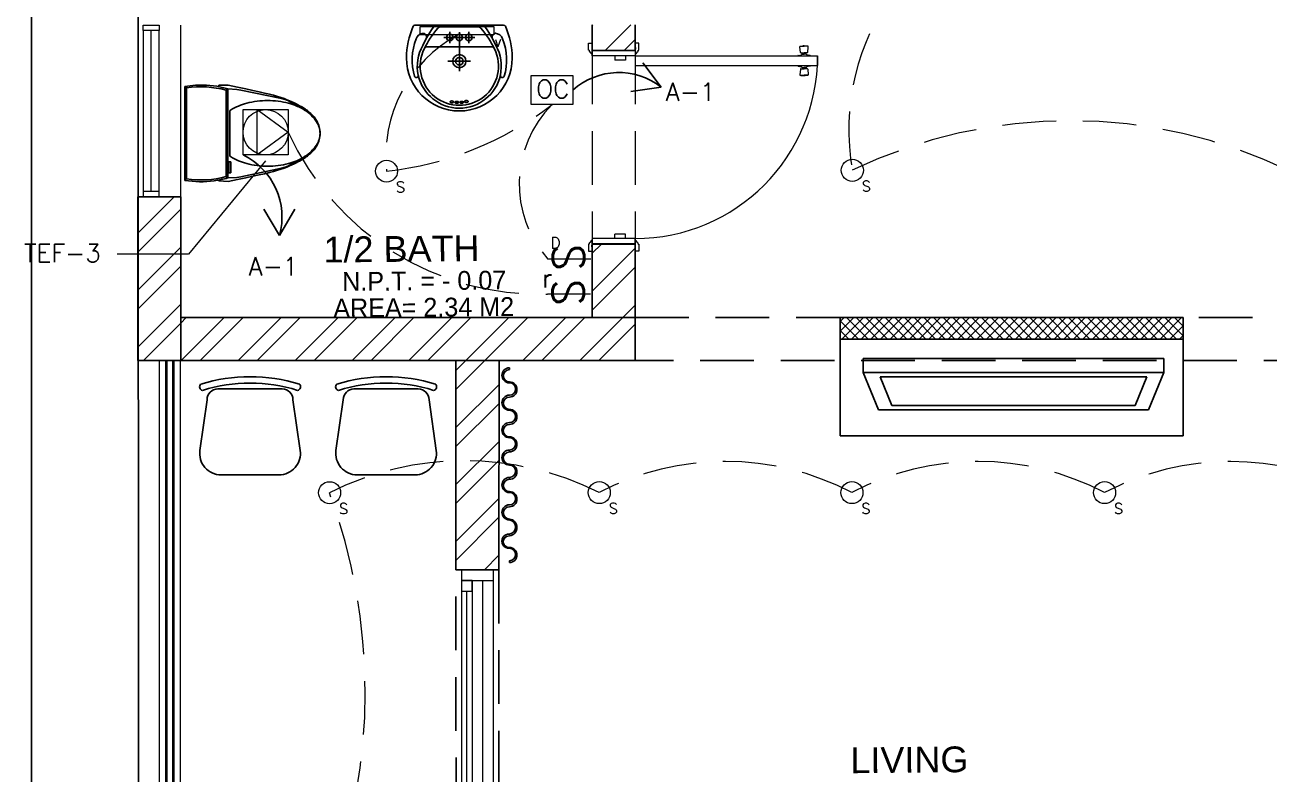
# Model space of a CAD drawing. Header units: millimetres. Extents: x 1605 to 1638, y 1273 to 1481.
# Drawn here: x 1605.42 to 1611.21, y 1466.82 to 1470.31 of the extents above; entities that cross this region are included whole.
import ezdxf

# ---------------------------------------------------------------- set-up
doc = ezdxf.new("R2010")
doc.units = ezdxf.units.MM
doc.linetypes.add('HIDDEN', pattern=[0.375, 0.25, -0.125])
doc.linetypes.add('PLANTAS$0$HIDDEN', pattern=[0.375, 0.25, -0.125])
for name, color, linetype, lineweight in [('BARANDA', 2, 'Continuous', 35), ('Electrico Salidas', 160, 'Continuous', 15), ('iluminacion', 1, 'Continuous', 15), ('JAMBA', 1, 'HIDDEN', 15), ('muro bajo', 123, 'Continuous', 9), ('PUERTAS', 3, 'Continuous', 20), ('Ventanas', 3, 'Continuous', 13)]:
    doc.layers.add(name, color=color, linetype=linetype, lineweight=lineweight)
for name, color, linetype in [('ELEVACION', 1, 'Continuous'), ('Li-Proyecciones', 40, 'HIDDEN'), ('Mu-0.10', 6, 'Continuous'), ('Mu-0.20', 5, 'Continuous'), ('Plump', 7, 'Continuous'), ('TEXTS', 1, 'Continuous'), ('Tx-Espacio', 7, 'Continuous')]:
    doc.layers.add(name, color=color, linetype=linetype)
doc.layers.add('Ha-Muros 0.20', color=7, linetype='Continuous', true_color=0x8c8c8c)
doc.styles.add('CHICO', font='stylu.ttf')
doc.styles.add('GORDITA', font='swissek.ttf')
doc.styles.add('TEXTM', font='romans9.shx')
doc.styles.add('TEXTS', font='romans9.shx')

# ---------------------------------------------------------------- blocks, each defined once
blk = doc.blocks.new('A$Cec5ab6e8')
at = {"color": 9, "true_color": 0xc7c8ca}
for p, q in [((18.7426, 15.5901), (18.3294, 15.5901)), ((18.6229, 15.5813), (18.4491, 15.5813)), ((18.4917, 15.5586), (18.4917, 15.5055)), ((18.6052, 15.59), (18.5173, 15.59)), ((18.5363, 15.5574), (18.5363, 15.3745)), ((18.5805, 15.5585), (18.5805, 15.5054)), ((18.7031, 15.5514), (18.7059, 15.5514)), ((18.6841, 15.489), (18.388, 15.489)), ((18.6077, 15.532), (18.4645, 15.532)), ((18.4925, 15.5321), (18.4909, 15.5321)), ((18.4917, 15.5313), (18.4917, 15.5329)), ((18.5371, 15.5321), (18.5355, 15.5321)), ((18.5363, 15.5313), (18.5363, 15.5329)), ((18.5812, 15.5321), (18.5797, 15.5321)), ((18.5804, 15.5313), (18.5804, 15.5329)), ((18.5878, 15.4216), (18.4829, 15.4216)), ((18.5371, 15.4216), (18.5355, 15.4216)), ((18.5363, 15.4208), (18.5363, 15.4224)), ((17.3067, 15.31), (17.2569, 15.3044)), ((17.2653, 15.2973), (17.2569, 15.3044)), ((17.2569, 15.3044), (17.2569, 14.8667)), ((17.3583, 15.31), (17.3067, 15.31)), ((17.4072, 15.3046), (17.3583, 15.31)), ((17.4577, 15.2933), (17.4072, 15.3046)), ((17.4147, 15.3032), (17.416, 15.3095)), ((17.416, 15.3095), (17.46, 15.3097)), ((17.46, 15.3097), (17.5031, 15.3007)), ((17.2653, 14.8738), (17.2653, 15.2973)), ((17.4577, 15.2933), (17.4493, 15.2869)), ((17.4493, 15.2869), (17.4493, 14.8842)), ((17.4577, 15.2933), (17.4996, 15.2906)), ((17.4577, 14.8778), (17.4577, 15.2933)), ((17.4996, 15.2906), (17.5179, 15.2874)), ((17.5031, 15.3007), (17.5411, 15.2927)), ((17.5179, 15.2874), (17.7084, 15.2475)), ((17.5411, 15.2927), (17.5744, 15.2856)), ((17.5744, 15.2856), (17.6035, 15.2792)), ((17.6035, 15.2792), (17.6289, 15.2734)), ((17.6289, 15.2734), (17.6513, 15.2679)), ((17.6513, 15.2679), (17.6711, 15.2628)), ((17.6711, 15.2628), (17.6889, 15.2577)), ((17.6889, 15.2577), (17.6889, 15.2577)), ((17.6889, 15.2577), (17.705, 15.2526)), ((17.705, 15.2526), (17.7198, 15.2475)), ((17.7198, 15.2475), (17.7332, 15.2424)), ((17.4669, 14.9797), (17.4669, 15.1914)), ((17.7332, 15.2424), (17.7454, 15.2373)), ((17.7454, 15.2373), (17.7565, 15.2324)), ((17.75, 15.2311), (17.7828, 15.2114)), ((17.7565, 15.2324), (17.7666, 15.2276)), ((17.7666, 15.2276), (17.7758, 15.223)), ((17.7758, 15.223), (17.7842, 15.2186)), ((17.7842, 15.2186), (17.7842, 15.2186)), ((17.7842, 15.2186), (17.7919, 15.2145)), ((17.7919, 15.2145), (17.7989, 15.2106)), ((17.7989, 15.2106), (17.8055, 15.2068)), ((17.8055, 15.2068), (17.8116, 15.2031)), ((17.8116, 15.2031), (17.8174, 15.1994)), ((17.8174, 15.1994), (17.8229, 15.1955)), ((17.8229, 15.1955), (17.8283, 15.1916)), ((17.8283, 15.1916), (17.8336, 15.1873)), ((17.8336, 15.1873), (17.8336, 15.1873)), ((17.8336, 15.1873), (17.8389, 15.1828)), ((17.8389, 15.1828), (17.8442, 15.178)), ((17.8442, 15.178), (17.8494, 15.1729)), ((17.8494, 15.1729), (17.8545, 15.1675)), ((17.8545, 15.1675), (17.8593, 15.1619)), ((17.8593, 15.1619), (17.864, 15.1559)), ((17.864, 15.1559), (17.8682, 15.1497)), ((17.8682, 15.1497), (17.8722, 15.1433)), ((17.8722, 15.1433), (17.8722, 15.1433)), ((17.8722, 15.1433), (17.8757, 15.1366)), ((17.8757, 15.1366), (17.8787, 15.1297)), ((17.8787, 15.1297), (17.8813, 15.1226)), ((17.8813, 15.1226), (17.8835, 15.1154)), ((17.8835, 15.1154), (17.8852, 15.108)), ((17.8852, 15.108), (17.8864, 15.1006)), ((17.8864, 15.0705), (17.8852, 15.063)), ((17.8864, 15.1006), (17.8871, 15.0931)), ((17.8871, 15.078), (17.8864, 15.0705)), ((17.8871, 15.0931), (17.8873, 15.0855)), ((17.8873, 15.0855), (17.8871, 15.078)), ((17.8873, 15.0855), (17.8873, 15.0855)), ((17.864, 15.0152), (17.8594, 15.0092)), ((17.8682, 15.0214), (17.864, 15.0152)), ((17.8722, 15.0278), (17.8682, 15.0214)), ((17.8757, 15.0345), (17.8722, 15.0278)), ((17.8722, 15.0278), (17.8722, 15.0278)), ((17.8787, 15.0414), (17.8757, 15.0345)), ((17.8813, 15.0485), (17.8787, 15.0414)), ((17.8835, 15.0557), (17.8813, 15.0485)), ((17.8852, 15.063), (17.8835, 15.0557)), ((17.75, 14.9399), (17.7828, 14.9597)), ((17.7919, 14.9566), (17.7842, 14.9525)), ((17.7989, 14.9605), (17.7919, 14.9566)), ((17.8055, 14.9643), (17.7989, 14.9605)), ((17.8116, 14.968), (17.8055, 14.9643)), ((17.8174, 14.9717), (17.8116, 14.968)), ((17.8229, 14.9755), (17.8174, 14.9717)), ((17.8283, 14.9795), (17.8229, 14.9755)), ((17.8336, 14.9837), (17.8283, 14.9795)), ((17.8389, 14.9883), (17.8336, 14.9837)), ((17.8336, 14.9837), (17.8336, 14.9837)), ((17.8442, 14.9931), (17.8389, 14.9883)), ((17.8494, 14.9982), (17.8442, 14.9931)), ((17.8545, 15.0036), (17.8494, 14.9982)), ((17.8594, 15.0092), (17.8545, 15.0036)), ((17.4717, 14.9526), (17.4623, 14.9526)), ((17.4623, 14.9526), (17.4623, 14.9024)), ((17.4623, 14.9024), (17.4717, 14.9024)), ((17.4717, 14.9024), (17.4717, 14.9526)), ((17.5179, 14.8837), (17.7084, 14.9236)), ((17.629, 14.8977), (17.6035, 14.8919)), ((17.6513, 14.9031), (17.629, 14.8977)), ((17.6711, 14.9083), (17.6513, 14.9031)), ((17.6889, 14.9134), (17.6711, 14.9083)), ((17.705, 14.9185), (17.6889, 14.9134)), ((17.6889, 14.9134), (17.6889, 14.9134)), ((17.7198, 14.9236), (17.705, 14.9185)), ((17.7332, 14.9287), (17.7198, 14.9236)), ((17.7454, 14.9338), (17.7332, 14.9287)), ((17.7565, 14.9387), (17.7454, 14.9338)), ((17.7666, 14.9435), (17.7565, 14.9387)), ((17.7758, 14.9481), (17.7666, 14.9435)), ((17.7842, 14.9525), (17.7758, 14.9481)), ((17.7842, 14.9525), (17.7842, 14.9525)), ((17.2569, 14.8667), (17.2653, 14.8738)), ((17.4147, 14.8678), (17.4155, 14.8641)), ((17.46, 14.8613), (17.4155, 14.8641)), ((17.4493, 14.8842), (17.4577, 14.8778)), ((17.4577, 14.8778), (17.4997, 14.8805)), ((17.5031, 14.8704), (17.46, 14.8613)), ((17.4997, 14.8805), (17.5179, 14.8837)), ((17.5411, 14.8784), (17.5031, 14.8704)), ((17.5744, 14.8855), (17.5411, 14.8784)), ((17.6035, 14.8919), (17.5744, 14.8855)), ((20.3106, 13.6775), (20.3106, 14.1275)), ((21.9071, 13.6775), (21.9071, 14.1275)), ((18.7696, 13.9939), (18.7696, 13.9852)), ((17.7112, 13.8951), (17.4112, 13.8951)), ((18.0451, 13.8951), (18.3451, 13.8951)), ((17.3612, 13.8451), (17.3275, 13.6092)), ((17.7612, 13.8451), (17.7949, 13.6092)), ((17.9951, 13.8451), (17.9614, 13.6092)), ((18.3951, 13.8451), (18.4288, 13.6092)), ((20.3106, 13.6775), (21.9071, 13.6775)), ((17.6959, 13.4951), (17.4265, 13.4951)), ((18.0604, 13.4951), (18.3298, 13.4951)), ((18.7696, 13.0869), (18.7696, 13.0956))]:
    blk.add_line(p, q, dxfattribs=at)
at = {"color": 9, "ltscale": 0.25, "true_color": 0xc7c8ca}
for p, q in [((20.4172, 13.9712), (20.4172, 14.0364)), ((20.4172, 13.9712), (20.4172, 14.0364)), ((21.8172, 14.0364), (20.4172, 14.0364)), ((21.8172, 13.9712), (21.8172, 14.0364)), ((20.4881, 13.7984), (20.4172, 13.9712)), ((21.8172, 13.9712), (20.4172, 13.9712)), ((21.7463, 13.7984), (21.8172, 13.9712)), ((21.7387, 13.9516), (20.4957, 13.9516)), ((20.5506, 13.8179), (20.4957, 13.9516)), ((21.6839, 13.8179), (21.7388, 13.9516)), ((21.6839, 13.8179), (21.7388, 13.9516)), ((21.7462, 13.7983), (20.4881, 13.7984)), ((21.7462, 13.7983), (20.4881, 13.7984)), ((21.6838, 13.8179), (20.5506, 13.8179)), ((21.6838, 13.8179), (20.5506, 13.8179))]:
    blk.add_line(p, q, dxfattribs=at)
at = {"color": 9, "true_color": 0xc7c8ca}
for centre, radius in [((18.4917, 15.5321), 0.0145), ((18.5363, 15.5321), 0.0145), ((18.5804, 15.5321), 0.0145), ((18.5363, 15.4216), 0.0308), ((18.5363, 15.4216), 0.0176)]:
    blk.add_circle(centre, radius, dxfattribs=at)
for centre, radius, start, end in [((18.6822, 15.4304), 0.3925, 156.83181, 179.15262), ((18.3294, 15.5813), 0.0088, 90, 156.83181), ((18.369, 15.5162), 0.0352, 99.69888, 164.66863), ((18.366, 15.5336), 0.0176, 331.11998, 99.69888), ((19.0719, 15.1442), 0.7885, 145.56533, 153.54773), ((18.7549, 15.2948), 0.4248, 138.67382, 154.29087), ((18.4491, 15.5637), 0.0176, 90, 138.67382), ((18.6229, 15.5637), 0.0176, 41.32618, 90), ((18.3172, 15.2948), 0.4248, 25.70913, 41.32618), ((18.0002, 15.1442), 0.7885, 26.45227, 34.43467), ((18.7059, 15.5338), 0.0176, 90, 208.90043), ((18.7031, 15.5162), 0.0352, 15.33137, 90), ((18.7426, 15.5813), 0.0088, 23.16819, 90), ((18.3899, 15.4304), 0.3925, 0.84738, 23.16819), ((18.5833, 15.4274), 0.2669, 158.43826, 196.59462), ((18.536, 15.3987), 0.1957, 150.36803, 192.41908), ((18.536, 15.3987), 0.1825, 153.86427, 26.13573), ((19.0719, 15.1442), 0.7885, 151.11998, 153.54773), ((18.388, 15.4714), 0.0176, 90, 153.86427), ((18.6841, 15.4714), 0.0176, 26.13573, 90), ((18.0002, 15.1442), 0.7885, 26.45227, 28.90043), ((18.536, 15.3987), 0.1957, 347.58092, 29.63197), ((18.5074, 15.4282), 0.2494, 342.00697, 22.96015), ((18.536, 15.4362), 0.2463, 180, 0), ((17.3324, 14.8513), 0.451, 74.98116, 98.56449), ((18.3359, 15.3547), 0.00915, 202.1651, 12.41908), ((18.536, 15.3984), 0.1957, 192.3291, 347.6709), ((18.7361, 15.3547), 0.00915, 167.58092, 337.8349), ((17.6809, 15.1165), 0.1338, 58.92944, 78.17123), ((17.5674, 15.0398), 0.1819, 122.12032, 123.53689), ((17.6131, 14.9669), 0.268, 104.57696, 122.12027), ((17.6431, 14.8514), 0.3872, 90.00131, 104.57693), ((17.6431, 14.8514), 0.3872, 75.42566, 90.00128), ((17.6731, 14.9669), 0.268, 57.88231, 75.42562), ((17.7189, 15.0398), 0.1819, 33.41916, 57.88234), ((18.4955, 15.2321), 0.00253, 142.20801, 180), ((18.4955, 15.2321), 0.00253, 180, 217.79199), ((18.4983, 15.2299), 0.00609, 118.10913, 142.20801), ((18.4983, 15.2343), 0.00609, 217.79199, 241.89087), ((18.5002, 15.2264), 0.0101, 102.47595, 118.10913), ((18.5002, 15.2378), 0.0101, 241.89087, 257.52405), ((18.5014, 15.2208), 0.0158, 90, 102.47595), ((18.5014, 15.2433), 0.0158, 257.52405, 270), ((18.5014, 15.2208), 0.0158, 77.52405, 90), ((18.5014, 15.2433), 0.0158, 270, 282.47595), ((18.5026, 15.2264), 0.0101, 61.89087, 77.52405), ((18.5026, 15.2378), 0.0101, 282.47595, 298.10913), ((18.5045, 15.2299), 0.00609, 37.79199, 61.89087), ((18.5045, 15.2343), 0.00609, 298.10913, 322.20801), ((18.5073, 15.2321), 0.00253, 360, 37.79199), ((18.5073, 15.2321), 0.00253, 322.20801, 0), ((18.5185, 15.2302), 0.00253, 142.20801, 180), ((18.5185, 15.2302), 0.00253, 180, 217.79199), ((18.5213, 15.228), 0.00609, 118.10913, 142.20801), ((18.5213, 15.2323), 0.00609, 217.79199, 241.89087), ((18.5232, 15.2245), 0.0101, 102.47595, 118.10913), ((18.5232, 15.2358), 0.0101, 241.89087, 257.52405), ((18.5244, 15.2189), 0.0158, 90, 102.47595), ((18.5244, 15.2414), 0.0158, 257.52405, 270), ((18.5244, 15.2189), 0.0158, 77.52405, 90), ((18.5244, 15.2414), 0.0158, 270, 282.47595), ((18.5257, 15.2245), 0.0101, 61.89087, 77.52405), ((18.5257, 15.2358), 0.0101, 282.47595, 298.10913), ((18.5275, 15.228), 0.00609, 37.79199, 61.89087), ((18.5275, 15.2323), 0.00609, 298.10913, 322.20801), ((18.5303, 15.2302), 0.00253, 0, 37.79199), ((18.5303, 15.2302), 0.00253, 322.20801, 360), ((18.5411, 15.2302), 0.00253, 142.20801, 180), ((18.5411, 15.2302), 0.00253, 180, 217.79199), ((18.5439, 15.228), 0.00609, 118.10913, 142.20801), ((18.5439, 15.2323), 0.00609, 217.79199, 241.89087), ((18.5457, 15.2245), 0.0101, 102.47595, 118.10913), ((18.5457, 15.2358), 0.0101, 241.89087, 257.52405), ((18.547, 15.2189), 0.0158, 90, 102.47595), ((18.547, 15.2414), 0.0158, 257.52405, 270), ((18.547, 15.2189), 0.0158, 77.52405, 90), ((18.547, 15.2414), 0.0158, 270, 282.47595), ((18.5482, 15.2245), 0.0101, 61.89087, 77.52405), ((18.5482, 15.2358), 0.0101, 282.47595, 298.10913), ((18.5501, 15.228), 0.00609, 37.79199, 61.89087), ((18.5501, 15.2323), 0.00609, 298.10913, 322.20801), ((18.5529, 15.2302), 0.00253, 0, 37.79199), ((18.5529, 15.2302), 0.00253, 322.20801, 360), ((18.5629, 15.234), 0.00253, 142.20801, 180), ((18.5629, 15.234), 0.00253, 180, 217.79199), ((18.5657, 15.2319), 0.00609, 118.10913, 142.20801), ((18.5657, 15.2362), 0.00609, 217.79199, 241.89087), ((18.5676, 15.2283), 0.0101, 102.47595, 118.10913), ((18.5676, 15.2397), 0.0101, 241.89087, 257.52405), ((18.5688, 15.2228), 0.0158, 90, 102.47595), ((18.5688, 15.2453), 0.0158, 257.52405, 270), ((18.5688, 15.2228), 0.0158, 77.52405, 90), ((18.5688, 15.2453), 0.0158, 270, 282.47595), ((18.5701, 15.2283), 0.0101, 61.89087, 77.52405), ((18.5701, 15.2397), 0.0101, 282.47595, 298.10913), ((18.5719, 15.2319), 0.00609, 37.79199, 61.89087), ((18.5719, 15.2362), 0.00609, 298.10913, 322.20801), ((18.5747, 15.234), 0.00253, 360, 37.79199), ((18.5747, 15.234), 0.00253, 322.20801, 0), ((17.7883, 15.0855), 0.0988, 0.00135, 33.41917), ((17.7883, 15.0855), 0.0988, 326.58342, 0.00124), ((17.7189, 15.1313), 0.1819, 302.12024, 326.58342), ((17.5674, 15.1313), 0.1819, 236.4657, 237.88227), ((17.6131, 15.2042), 0.268, 237.88232, 255.42563), ((17.6731, 15.2042), 0.268, 284.57697, 302.12028), ((17.6431, 15.3196), 0.3872, 255.42565, 270.00126), ((17.6431, 15.3196), 0.3872, 270.00133, 284.57694), ((17.6809, 15.0546), 0.1338, 281.83136, 301.07315), ((17.3324, 15.3197), 0.4593, 260.53897, 277.74124), ((17.3324, 15.3197), 0.451, 261.4381, 285.02143), ((17.3324, 15.3197), 0.4593, 277.74124, 285.82328), ((18.7696, 13.9589), 0.0351, 90, 270), ((18.7696, 13.9565), 0.0288, 90, 270), ((17.343, 13.9055), 0.0169, 134.39284, 260.06511), ((17.5612, 13.1758), 0.7765, 72.77108, 107.22898), ((17.5612, 13.1758), 0.7465, 72.77108, 107.22898), ((17.7794, 13.9055), 0.0169, 279.93494, 45.60721), ((17.9769, 13.9055), 0.0169, 134.39279, 260.06506), ((18.1951, 13.1758), 0.7765, 72.77102, 107.22892), ((18.1951, 13.1758), 0.7465, 72.77102, 107.22892), ((18.4133, 13.9055), 0.0169, 279.93489, 45.60716), ((18.7696, 13.8926), 0.0351, 270, 90), ((18.7696, 13.895), 0.0288, 270, 90), ((17.4112, 13.8451), 0.05, 90.00003, 180.00003), ((17.7112, 13.8451), 0.05, 0.00003, 90.00003), ((18.0451, 13.8451), 0.05, 89.99997, 179.99997), ((18.3451, 13.8451), 0.05, 359.99997, 89.99997), ((18.7696, 13.8312), 0.0351, 90, 270), ((18.7696, 13.8288), 0.0288, 90, 270), ((18.7696, 13.765), 0.0351, 270, 90), ((18.7696, 13.7673), 0.0288, 270, 90), ((18.7696, 13.7035), 0.0351, 90, 270), ((18.7696, 13.7011), 0.0288, 90, 270), ((18.7696, 13.6373), 0.0351, 270, 90), ((18.7696, 13.6397), 0.0288, 270, 90), ((17.4265, 13.5951), 0.1, 171.86992, 270.00003), ((17.6959, 13.5951), 0.1, 270.00003, 8.13013), ((18.0604, 13.5951), 0.1, 171.86987, 269.99997), ((18.3298, 13.5951), 0.1, 269.99997, 8.13008), ((18.7696, 13.5758), 0.0351, 90, 270), ((18.7696, 13.5735), 0.0288, 90, 270), ((18.7696, 13.5096), 0.0351, 270, 90), ((18.7696, 13.512), 0.0288, 270, 90), ((18.7696, 13.4482), 0.0351, 90, 270), ((18.7696, 13.4458), 0.0288, 90, 270), ((18.7696, 13.382), 0.0351, 270, 90), ((18.7696, 13.3844), 0.0288, 270, 90), ((18.7696, 13.3205), 0.0351, 90, 270), ((18.7696, 13.3181), 0.0288, 90, 270), ((18.7652, 13.2502), 0.0395, 276.39429, 83.60571), ((18.7651, 13.2525), 0.0332, 277.70295, 82.29705), ((18.7678, 13.1864), 0.0333, 86.97345, 273.02655), ((18.7678, 13.184), 0.027, 86.28635, 273.71366), ((18.7696, 13.1219), 0.0351, 270, 90), ((18.7696, 13.1243), 0.0288, 270, 90)]:
    blk.add_arc(centre, radius, start, end, dxfattribs=at)
at = {"layer": 'BARANDA', "color": 9, "true_color": 0xc7c8ca}
for p, q in [((17.1721, 9.0795), (17.1721, 14.0275)), ((17.2047, 9.0795), (17.2047, 14.0275))]:
    blk.add_line(p, q, dxfattribs=at)
at = {"layer": 'Defpoints', "color": 9, "true_color": 0xc7c8ca}
blk.add_line((17.0386, 20.18), (17.0426, 8.8796), dxfattribs=at)
at = {"layer": 'ELEVACION', "color": 9, "linetype": 'Continuous', "true_color": 0xc7c8ca, "transparency": 33554610}
for p, q in [((20.3106, 14.2093), (20.3288, 14.2275)), ((20.3106, 14.1644), (20.3737, 14.2275)), ((20.3106, 14.2123), (20.3954, 14.1275)), ((20.3186, 14.1275), (20.4186, 14.2275)), ((20.3403, 14.2275), (20.4403, 14.1275)), ((20.3635, 14.1275), (20.4635, 14.2275)), ((20.3852, 14.2275), (20.4852, 14.1275)), ((20.4084, 14.1275), (20.5084, 14.2275)), ((20.4301, 14.2275), (20.5301, 14.1275)), ((20.4533, 14.1275), (20.5533, 14.2275)), ((20.475, 14.2275), (20.575, 14.1275)), ((20.4982, 14.1275), (20.5982, 14.2275)), ((20.5199, 14.2275), (20.6199, 14.1275)), ((20.5431, 14.1275), (20.6431, 14.2275)), ((20.5648, 14.2275), (20.6648, 14.1275)), ((20.588, 14.1275), (20.688, 14.2275)), ((20.6097, 14.2275), (20.7097, 14.1275)), ((20.6329, 14.1275), (20.7329, 14.2275)), ((20.6546, 14.2275), (20.7546, 14.1275)), ((20.6778, 14.1275), (20.7778, 14.2275)), ((20.6995, 14.2275), (20.7995, 14.1275)), ((20.7227, 14.1275), (20.8227, 14.2275)), ((20.7444, 14.2275), (20.8444, 14.1275)), ((20.7677, 14.1275), (20.8677, 14.2275)), ((20.7893, 14.2275), (20.8893, 14.1275)), ((20.8126, 14.1275), (20.9126, 14.2275)), ((20.8342, 14.2275), (20.9342, 14.1275)), ((20.8575, 14.1275), (20.9575, 14.2275)), ((20.8791, 14.2275), (20.9791, 14.1275)), ((20.9024, 14.1275), (21.0024, 14.2275)), ((20.924, 14.2275), (21.024, 14.1275)), ((20.9473, 14.1275), (21.0473, 14.2275)), ((20.9689, 14.2275), (21.0689, 14.1275)), ((20.9922, 14.1275), (21.0922, 14.2275)), ((21.0138, 14.2275), (21.1138, 14.1275)), ((21.0371, 14.1275), (21.1371, 14.2275)), ((21.0587, 14.2275), (21.1587, 14.1275)), ((21.082, 14.1275), (21.182, 14.2275)), ((21.1036, 14.2275), (21.2036, 14.1275)), ((21.1269, 14.1275), (21.2269, 14.2275)), ((21.1485, 14.2275), (21.2485, 14.1275)), ((21.1718, 14.1275), (21.2718, 14.2275)), ((21.1934, 14.2275), (21.2934, 14.1275)), ((21.2167, 14.1275), (21.3167, 14.2275)), ((21.2383, 14.2275), (21.3383, 14.1275)), ((21.2616, 14.1275), (21.3616, 14.2275)), ((21.2832, 14.2275), (21.3832, 14.1275)), ((21.3065, 14.1275), (21.4065, 14.2275)), ((21.3281, 14.2275), (21.4281, 14.1275)), ((21.3514, 14.1275), (21.4514, 14.2275)), ((21.373, 14.2275), (21.473, 14.1275)), ((21.3963, 14.1275), (21.4963, 14.2275)), ((21.4179, 14.2275), (21.5179, 14.1275)), ((21.4412, 14.1275), (21.5412, 14.2275)), ((21.4628, 14.2275), (21.5628, 14.1275)), ((21.4861, 14.1275), (21.5861, 14.2275)), ((21.5077, 14.2275), (21.6077, 14.1275)), ((21.531, 14.1275), (21.631, 14.2275)), ((21.5526, 14.2275), (21.6526, 14.1275)), ((21.5759, 14.1275), (21.6759, 14.2275)), ((21.5975, 14.2275), (21.6975, 14.1275)), ((21.6208, 14.1275), (21.7208, 14.2275)), ((21.6424, 14.2275), (21.7424, 14.1275)), ((21.6657, 14.1275), (21.7657, 14.2275)), ((21.6873, 14.2275), (21.7873, 14.1275)), ((21.7106, 14.1275), (21.8106, 14.2275)), ((21.7322, 14.2275), (21.8322, 14.1275)), ((21.7555, 14.1275), (21.8555, 14.2275)), ((21.7772, 14.2275), (21.8772, 14.1275)), ((21.8004, 14.1275), (21.9004, 14.2275)), ((21.8221, 14.2275), (21.9071, 14.1424)), ((21.867, 14.2275), (21.9071, 14.1873)), ((20.3106, 14.1674), (20.3505, 14.1275)), ((21.8453, 14.1275), (21.9071, 14.1893)), ((21.8902, 14.1275), (21.9071, 14.1444))]:
    blk.add_line(p, q, dxfattribs=at)
at = {"layer": 'Ha-Muros 0.20', "color": 9, "linetype": 'Continuous', "true_color": 0xc7c8ca}
for p, q in [((19.1551, 15.5881, 0), (19.1584, 15.5913, 0)), ((19.215, 15.4711, 0), (19.3351, 15.5913, 0)), ((19.3033, 15.4711, 0), (19.3551, 15.5229, 0)), ((17.0385, 14.6205, 0), (17.208, 14.79, 0)), ((17.0385, 14.5321, 0), (17.2386, 14.7322, 0)), ((17.0385, 14.3554, 0), (17.2386, 14.5555, 0)), ((19.1551, 14.5274, 0), (19.1979, 14.5702, 0)), ((19.1551, 14.3507, 0), (19.3551, 14.5507, 0)), ((17.0385, 14.267, 0), (17.2386, 14.4671, 0)), ((19.1551, 14.2623, 0), (19.3551, 14.4623, 0)), ((17.0385, 14.0902, 0), (17.2386, 14.2903, 0)), ((19.2972, 14.2276, 0), (19.3551, 14.2855, 0)), ((17.0642, 14.0275, 0), (17.2386, 14.2019, 0)), ((17.2386, 14.2019, 0), (17.2643, 14.2276, 0)), ((17.241, 14.0275, 0), (17.441, 14.2276, 0)), ((17.3293, 14.0275, 0), (17.5294, 14.2276, 0)), ((17.5061, 14.0275, 0), (17.7062, 14.2276, 0)), ((17.5945, 14.0275, 0), (17.7946, 14.2276, 0)), ((17.7713, 14.0275, 0), (17.9714, 14.2276, 0)), ((17.8597, 14.0275, 0), (18.0598, 14.2276, 0)), ((18.0365, 14.0275, 0), (18.2365, 14.2276, 0)), ((18.1248, 14.0275, 0), (18.3249, 14.2276, 0)), ((18.3016, 14.0275, 0), (18.5017, 14.2276, 0)), ((18.39, 14.0275, 0), (18.5901, 14.2276, 0)), ((18.5668, 14.0275, 0), (18.7669, 14.2276, 0)), ((18.6552, 14.0275, 0), (18.8553, 14.2276, 0)), ((18.832, 14.0275, 0), (19.032, 14.2276, 0)), ((18.9203, 14.0275, 0), (19.1204, 14.2276, 0)), ((19.0971, 14.0275, 0), (19.2972, 14.2276, 0)), ((19.1855, 14.0275, 0), (19.3551, 14.1971, 0)), ((18.5204, 13.9811, 0), (18.5668, 14.0275, 0)), ((18.5204, 13.8927, 0), (18.6552, 14.0275, 0)), ((18.5203, 13.7159, 0), (18.721, 13.9166, 0)), ((18.5203, 13.6274, 0), (18.721, 13.8281, 0)), ((18.5202, 13.4506, 0), (18.7209, 13.6513, 0)), ((18.5202, 13.3622, 0), (18.7209, 13.5629, 0)), ((18.5202, 13.1854, 0), (18.7209, 13.3861, 0)), ((18.5201, 13.0969, 0), (18.7208, 13.2976, 0)), ((18.6534, 13.0534, 0), (18.7208, 13.1208, 0))]:
    blk.add_line(p, q, dxfattribs=at)
at = {"layer": 'JAMBA', "color": 9, "true_color": 0xc7c8ca}
for p, q in [((19.1377, 15.4728), (19.1377, 15.506)), ((19.1377, 15.506), (19.1551, 15.506)), ((19.1551, 15.4874), (19.1535, 15.4858)), ((19.1535, 15.4858), (19.1535, 15.4772)), ((19.1535, 15.4772), (19.1551, 15.4752)), ((19.1551, 15.506), (19.1551, 15.4874)), ((19.1551, 15.4752), (19.1551, 15.4561)), ((19.3726, 15.506), (19.3551, 15.506)), ((19.3551, 15.506), (19.3551, 15.4874)), ((19.3551, 15.4874), (19.3567, 15.4858)), ((19.3567, 15.4772), (19.3551, 15.4752)), ((19.3551, 15.4752), (19.3551, 15.4561)), ((19.3567, 15.4858), (19.3567, 15.4772)), ((19.3726, 15.4728), (19.3726, 15.506)), ((19.1405, 15.4728), (19.1377, 15.4728)), ((19.1551, 15.4561), (19.1504, 15.4561)), ((19.3551, 15.4561), (19.3599, 15.4561)), ((19.3698, 15.4728), (19.3726, 15.4728)), ((19.1405, 14.5695), (19.1377, 14.5695)), ((19.1377, 14.5695), (19.1377, 14.5362)), ((19.1551, 14.5861), (19.1504, 14.5861)), ((19.1535, 14.5651), (19.1551, 14.5671)), ((19.1535, 14.5565), (19.1535, 14.5651)), ((19.1551, 14.5549), (19.1535, 14.5565)), ((19.1551, 14.5671), (19.1551, 14.5861)), ((19.1551, 14.5362), (19.1551, 14.5549)), ((19.3551, 14.5671), (19.3551, 14.5861)), ((19.3551, 14.5861), (19.3599, 14.5861)), ((19.3567, 14.5651), (19.3551, 14.5671)), ((19.3551, 14.5549), (19.3567, 14.5565)), ((19.3551, 14.5362), (19.3551, 14.5549)), ((19.3567, 14.5565), (19.3567, 14.5651)), ((19.3698, 14.5695), (19.3726, 14.5695)), ((19.3726, 14.5695), (19.3726, 14.5362)), ((19.1377, 14.5362), (19.1551, 14.5362)), ((19.3726, 14.5362), (19.3551, 14.5362))]:
    blk.add_line(p, q, dxfattribs=at)
for centre, radius, start, end in [((19.1479, 15.4716), 0.00758, 170.86398, 253.601), ((19.1404, 15.456), 0.00997, 1.10655, 57.28488), ((19.3699, 15.456), 0.00997, 122.71512, 178.89345), ((19.3623, 15.4716), 0.00758, 286.399, 9.13602), ((19.1479, 14.5707), 0.00758, 106.399, 189.13602), ((19.1404, 14.5863), 0.00997, 302.71512, 358.89345), ((19.3699, 14.5863), 0.00997, 181.10655, 237.28488), ((19.3623, 14.5707), 0.00758, 350.86398, 73.601)]:
    blk.add_arc(centre, radius, start, end, dxfattribs=at)
at = {"layer": 'Li-Proyecciones', "color": 9, "true_color": 0xc7c8ca}
for p, q in [((19.3551, 14.0275), (19.3551, 14.2275)), ((19.3551, 14.2275), (22.9085, 14.2275)), ((22.9085, 14.0275), (19.3551, 14.0275)), ((18.5211, 10.0534), (18.5204, 13.0534)), ((18.5204, 13.0534), (18.7204, 13.0534)), ((18.7204, 13.0534), (18.7204, 10.0534))]:
    blk.add_line(p, q, dxfattribs=at)
at = {"layer": 'Mu-0.10', "color": 9, "true_color": 0xc7c8ca}
for p, q in [((21.9071, 14.2275), (20.3106, 14.2275)), ((20.3106, 14.2275), (20.3106, 14.1275)), ((21.9071, 14.1275), (21.9071, 14.2275)), ((20.3106, 14.1275), (21.9071, 14.1275))]:
    blk.add_line(p, q, dxfattribs=at)
at = {"layer": 'Mu-0.20', "color": 9, "true_color": 0xc7c8ca}
for p, q in [((19.1551, 15.4711), (19.1551, 15.5915)), ((19.3551, 15.5915), (19.3551, 15.4711)), ((19.3551, 15.4711), (19.1551, 15.4711)), ((17.0385, 14.79), (17.0386, 14.0275)), ((17.2386, 14.79), (17.0385, 14.79)), ((17.2387, 14.0275), (17.2386, 14.79)), ((19.1551, 14.2276), (19.1551, 14.5702)), ((19.1551, 14.5702), (19.3551, 14.5702)), ((19.3551, 14.5702), (19.3551, 14.2276)), ((19.3551, 14.2276), (17.2386, 14.2276)), ((17.2386, 14.2276), (17.2386, 14.0275)), ((19.3551, 14.2276), (19.1551, 14.2276)), ((19.3551, 14.0275), (19.3551, 14.2276)), ((17.0386, 14.0275), (17.2387, 14.0275)), ((17.2386, 14.0275), (19.3551, 14.0275)), ((18.5201, 13.0534), (18.5204, 14.0275)), ((18.5204, 14.0275), (18.7211, 14.0275)), ((18.7211, 14.0275), (18.7207, 13.0534)), ((18.7207, 13.0534), (18.5201, 13.0534))]:
    blk.add_line(p, q, dxfattribs=at)
at = {"layer": 'muro bajo', "color": 9, "true_color": 0xc7c8ca}
for p, q in [((17.0379, 15.59), (17.0379, 14.79)), ((17.2379, 15.59), (17.2379, 14.79)), ((17.2379, 14.0275), (17.1379, 14.0275)), ((17.1379, 14.0275), (17.1379, 9.0795)), ((17.2379, 9.0795), (17.2379, 14.0275))]:
    blk.add_line(p, q, dxfattribs=at)
at = {"layer": 'PUERTAS', "color": 9, "true_color": 0xc7c8ca}
for p, q in [((20.1251, 15.4629), (20.1223, 15.4889)), ((20.1243, 15.4912), (20.1421, 15.4912)), ((20.1265, 15.4922), (20.1421, 15.4922)), ((20.1265, 15.4912), (20.1265, 15.4922)), ((20.1368, 15.4922), (20.1368, 15.4928)), ((20.1421, 15.4928), (20.1368, 15.4928)), ((20.1421, 15.4928), (20.1473, 15.4928)), ((20.1577, 15.4922), (20.1421, 15.4922)), ((20.1598, 15.4912), (20.1421, 15.4912)), ((20.1473, 15.4922), (20.1473, 15.4928)), ((20.1577, 15.4912), (20.1577, 15.4922)), ((20.1591, 15.4629), (20.1618, 15.4889)), ((19.3551, 15.4711), (19.1551, 15.4711)), ((19.1551, 15.4461), (19.1551, 15.4711)), ((19.3551, 15.4461), (19.1551, 15.4461)), ((19.2601, 15.4461), (19.2601, 15.4261)), ((19.3101, 15.4261), (19.2601, 15.4261)), ((19.3101, 15.4461), (19.3101, 15.4261)), ((19.3551, 15.4711), (19.3551, 15.4461)), ((19.3551, 15.4461), (20.2051, 15.4461)), ((19.3551, 15.4461), (19.3551, 15.4011)), ((20.1129, 15.4462), (20.1129, 15.4465)), ((20.1149, 15.4485), (20.1285, 15.4512)), ((20.1271, 15.4612), (20.1421, 15.4612)), ((20.1285, 15.4512), (20.1288, 15.4512)), ((20.1308, 15.4532), (20.1308, 15.453)), ((20.1309, 15.4612), (20.1309, 15.4609)), ((20.1328, 15.455), (20.1421, 15.455)), ((20.1329, 15.4589), (20.1421, 15.4589)), ((20.1332, 15.455), (20.1332, 15.4589)), ((20.1571, 15.4612), (20.1421, 15.4612)), ((20.1512, 15.4589), (20.1421, 15.4589)), ((20.1514, 15.455), (20.1421, 15.455)), ((20.151, 15.455), (20.151, 15.4589)), ((20.1532, 15.4612), (20.1532, 15.4609)), ((20.1534, 15.4532), (20.1534, 15.453)), ((20.1556, 15.4512), (20.1554, 15.4512)), ((20.1692, 15.4485), (20.1556, 15.4512)), ((20.1712, 15.4462), (20.1712, 15.4465)), ((20.2051, 15.4461), (20.2051, 15.4011)), ((19.3551, 15.4011), (20.2051, 15.4011)), ((20.1129, 15.4011), (20.1129, 15.4008)), ((20.1149, 15.3988), (20.1285, 15.3961)), ((20.1251, 15.3843), (20.1223, 15.3583)), ((20.1271, 15.3861), (20.1421, 15.3861)), ((20.1285, 15.3961), (20.1288, 15.3961)), ((20.1308, 15.3941), (20.1308, 15.3943)), ((20.1309, 15.3861), (20.1309, 15.3863)), ((20.1328, 15.3923), (20.1421, 15.3923)), ((20.1329, 15.3883), (20.1421, 15.3883)), ((20.1332, 15.3923), (20.1332, 15.3883)), ((20.1514, 15.3923), (20.1421, 15.3923)), ((20.1512, 15.3883), (20.1421, 15.3883)), ((20.1571, 15.3861), (20.1421, 15.3861)), ((20.151, 15.3923), (20.151, 15.3883)), ((20.1532, 15.3861), (20.1532, 15.3863)), ((20.1534, 15.3941), (20.1534, 15.3943)), ((20.1556, 15.3961), (20.1554, 15.3961)), ((20.1692, 15.3988), (20.1556, 15.3961)), ((20.1591, 15.3843), (20.1618, 15.3583)), ((20.1712, 15.4011), (20.1712, 15.4008)), ((20.1243, 15.3561), (20.1421, 15.3561)), ((20.1265, 15.3561), (20.1265, 15.3551)), ((20.1265, 15.3551), (20.1421, 15.3551)), ((20.1368, 15.3551), (20.1368, 15.3545)), ((20.1421, 15.3545), (20.1368, 15.3545)), ((20.1598, 15.3561), (20.1421, 15.3561)), ((20.1577, 15.3551), (20.1421, 15.3551)), ((20.1421, 15.3545), (20.1473, 15.3545)), ((20.1473, 15.3551), (20.1473, 15.3545)), ((20.1577, 15.3561), (20.1577, 15.3551)), ((19.3101, 14.6161), (19.2601, 14.6161)), ((19.2601, 14.5961), (19.2601, 14.6161)), ((19.3101, 14.5961), (19.3101, 14.6161)), ((19.3551, 14.5961), (19.1551, 14.5961)), ((19.1551, 14.5961), (19.1551, 14.5711)), ((19.3551, 14.5711), (19.1551, 14.5711)), ((19.3551, 14.5711), (19.3551, 14.5961)), ((18.5458, 13.0534), (18.5458, 13.0034)), ((18.6958, 13.0534), (18.5458, 13.0534)), ((18.6958, 11.1034), (18.6958, 13.0534)), ((18.6958, 13.0034), (18.6958, 13.0534)), ((18.5458, 13.0034), (18.5458, 12.9534)), ((18.5958, 13.0034), (18.5458, 13.0034)), ((18.5458, 13.0034), (18.6958, 13.0034)), ((18.5958, 12.9534), (18.5958, 13.0034)), ((18.5958, 13.0034), (18.5958, 12.0534)), ((18.6458, 12.0534), (18.6458, 13.0034)), ((18.5458, 12.9534), (18.5958, 12.9534)), ((18.5458, 12.9534), (18.5458, 12.0534)), ((18.5708, 12.0534), (18.5708, 12.9534))]:
    blk.add_line(p, q, dxfattribs=at)
at = {"layer": 'PUERTAS', "color": 9, "linetype": 'HIDDEN', "true_color": 0xc7c8ca}
for p, q in [((19.1551, 15.4711), (19.1551, 14.5711)), ((19.3551, 15.4711), (19.3551, 14.5711))]:
    blk.add_line(p, q, dxfattribs=at)
at = {"layer": 'PUERTAS', "color": 9, "true_color": 0xc7c8ca}
for centre, radius, start, end in [((20.1243, 15.4892), 0.002, 90, 186.07637), ((20.1598, 15.4892), 0.002, 353.92363, 90), ((19.3551, 15.4461), 0.85, 270, 0), ((20.1149, 15.4465), 0.002, 90, 180), ((20.1271, 15.4632), 0.002, 186.07637, 270), ((20.1288, 15.4532), 0.002, 270, 354.74275), ((20.1328, 15.453), 0.002, 90, 174.74275), ((20.1329, 15.4609), 0.002, 180, 270), ((20.1512, 15.4609), 0.002, 270, 0), ((20.1514, 15.453), 0.002, 5.25725, 90), ((20.1554, 15.4532), 0.002, 185.25725, 270), ((20.1571, 15.4632), 0.002, 270, 353.92363), ((20.1692, 15.4465), 0.002, 0, 90), ((20.1149, 15.4008), 0.002, 180, 270), ((20.1271, 15.3841), 0.002, 90, 173.92363), ((20.1288, 15.3941), 0.002, 5.25725, 90), ((20.1328, 15.3943), 0.002, 185.25725, 270), ((20.1329, 15.3863), 0.002, 90, 180), ((20.1512, 15.3863), 0.002, 0, 90), ((20.1514, 15.3943), 0.002, 270, 354.74275), ((20.1554, 15.3941), 0.002, 90, 174.74275), ((20.1571, 15.3841), 0.002, 6.07637, 90), ((20.1692, 15.4008), 0.002, 270, 0), ((20.1243, 15.3581), 0.002, 173.92363, 270), ((20.1598, 15.3581), 0.002, 270, 6.07637)]:
    blk.add_arc(centre, radius, start, end, dxfattribs=at)
at = {"layer": 'Ventanas', "color": 9, "true_color": 0xc7c8ca}
for p, q in [((17.0629, 15.565), (17.0629, 15.59)), ((17.0629, 15.59), (17.1379, 15.59)), ((17.1379, 15.565), (17.0629, 15.565)), ((17.0629, 15.565), (17.0629, 14.815)), ((17.1004, 14.815), (17.1004, 15.565)), ((17.1379, 15.59), (17.1379, 15.565)), ((17.1379, 14.815), (17.1379, 15.565)), ((17.1379, 14.815), (17.0629, 14.815)), ((17.0629, 14.815), (17.0629, 14.79)), ((17.0629, 14.79), (17.1379, 14.79)), ((17.1379, 14.79), (17.1379, 14.815))]:
    blk.add_line(p, q, dxfattribs=at)
at = {"layer": 'Tx-Espacio', "color": 9, "true_color": 0xc7c8ca}
for s, height, style, p in [('1/2 BATH', 0.12, 'GORDITA', (17.9038, 14.4841)), ('N.P.T. = - 0.07', 0.087521, 'CHICO', (17.9908, 14.3517)), ('AREA= 2.34 M2', 0.087521, 'CHICO', (17.9493, 14.2276)), ('LIVING', 0.12, 'GORDITA', (20.3583, 12.1057))]:
    blk.add_text(s, height=height, rotation=0.53766, dxfattribs=dict(at, style=style)).set_placement(p)
blk = doc.blocks.new('A$C6ace41cd')
at = {"layer": 'Electrico Salidas', "color": 0}
for p, q in [((0.0652, 0, 0.3599), (0.0652, 0.2106, 0.3599)), ((0.0652, 0.2106, 0.3599), (0.2106, 0.1053, 0.3599)), ((0.2106, 0.1053, 0.3599), (0.0652, 0, 0.3599))]:
    blk.add_line(p, q, dxfattribs=at)
at = {"layer": 'Electrico Salidas', "color": 0, "elevation": 0.3599}
blk.add_lwpolyline([(0, 0.2106), (0.2106, 0.2106), (0.2106, 0), (0, 0)], close=True, dxfattribs=at)
at = {"layer": 'Electrico Salidas', "color": 0}
blk.add_circle((0.1053, 0.1053, 0.3599), 0.1053, dxfattribs=at)
blk = doc.blocks.new('A$Ce067206a')
at = {"color": 0}
for q in [(0.5596, 0.3585), (0.7033, 0.3585)]:
    blk.add_line((0.6315, 0.235), q, dxfattribs=at)
blk.add_arc((0.3217, 0.3217), 0.3217, 344.37441, 64.16331, dxfattribs=at)
blk = doc.blocks.new('A$C432f1252')
at = {"layer": 'iluminacion', "color": 0}
blk.add_line((0.0631, 0), (0.0631, 0.2275), dxfattribs=at)
at = {"layer": 'iluminacion', "color": 0, "insert": (0, 0.2018), "char_height": 0.1667, "attachment_point": 1, "style": 'TEXTM'}
blk.add_mtext_dynamic_manual_height_columns('S', width=6.443827, gutter_width=13.8921, heights=[0], dxfattribs=at)

msp = doc.modelspace()

# ---------------------------------------------------------------- linework, layer by layer
at = {"layer": 'Electrico Salidas', "color": 0}
for p, q in [((1606.53574, 1469.67752), (1606.17803, 1469.24301)), ((1606.17803, 1469.24301), (1605.84446, 1469.24301))]:
    msp.add_line(p, q, dxfattribs=at)
at = {"layer": 'Electrico Salidas', "color": 0, "linetype": 'PLANTAS$0$HIDDEN'}
for centre, radius, start, end in [((1610.34085, 1469.82181), 1.08748, 96.406629, 189.956623), ((1607.74198, 1469.69841), 0.64578, 118.655553, 186.09942), ((1606.93543, 1471.15231, 0.174), 1.53138, 276.163763, 307.645917), ((1610.2847, 1467.51993), 2.34489, 64.125258, 115.647698), ((1607.46358, 1466.87428, 0), 1.4066, 63.506372, 116.562059), ((1608.67911, 1467.00973, 0), 1.26803, 62.333839, 117.62963), ((1609.85522, 1467.00973, 0), 1.26803, 62.333839, 117.62963), ((1611.03204, 1467.00936, 0), 1.26803, 62.333839, 117.62963), ((1604.33224, 1467.20369, 0), 2.66847, 339.638841, 20.367111)]:
    msp.add_arc(centre, radius, start, end, dxfattribs=at)
at = {"layer": 'iluminacion', "elevation": 0.174}
msp.add_lwpolyline([(1607.25658, 1470.30339), (1607.5992, 1470.30339), (1607.5992, 1470.26509), (1607.25658, 1470.26509)], close=True, dxfattribs=at)
at = {"layer": 'iluminacion', "color": 0, "elevation": 0.174}
msp.add_lwpolyline([(1607.77422, 1470.07518), (1607.96732, 1470.07518), (1607.96732, 1469.93977), (1607.77422, 1469.93977)], close=True, dxfattribs=at)
at = {"layer": 'iluminacion'}
for centre in [(1607.09986, 1469.62979), (1609.26975, 1469.63379), (1606.8346, 1468.13241, 0), (1608.09106, 1468.13316, 0), (1609.26788, 1468.13278, 0), (1610.44471, 1468.13278, 0)]:
    msp.add_circle(centre, 0.05136, dxfattribs=at)
at = {"layer": 'iluminacion', "color": 0, "linetype": 'PLANTAS$0$HIDDEN'}
for centre, radius, start, end in [((1608.24297, 1469.5699, 0.174), 0.52473, 135.180403, 221.748802), ((1607.81426, 1470.34492, 0.174), 1.28811, 204.485719, 271.594444)]:
    msp.add_arc(centre, radius, start, end, dxfattribs=at)
at = {"layer": 'Plump'}
msp.add_lwpolyline([(1638.42771, 1456.20352), (1605.44565, 1456.20352), (1605.44565, 1480.94006), (1638.42771, 1480.94006)], close=True, dxfattribs=at)

# ---------------------------------------------------------------- block references
msp.add_blockref('A$Cec5ab6e8', (1588.90298, 1454.72028))
at = {"color": 0, "rotation": 67.53511702162903}
msp.add_blockref('A$Ce067206a', (1608.35566, 1469.3471, 0.174), dxfattribs=at)
at = {"color": 0}
msp.add_blockref('A$Ce067206a', (1605.96952, 1469.09453, 0.35988), dxfattribs=at)
at = {"layer": 'Electrico Salidas', "color": 0}
msp.add_blockref('A$C6ace41cd', (1606.4314, 1469.70574), dxfattribs=at)
at = {"layer": 'iluminacion', "xscale": 0.8810679781965238, "yscale": 0.8810679781965238, "zscale": 0.8810679781965238, "rotation": 90}
for p in [(1608.05196, 1469.16494, 0.174), (1608.05057, 1469.00173, 0.174)]:
    msp.add_blockref('A$C432f1252', p, dxfattribs=at)

# ---------------------------------------------------------------- texts
at = {"layer": 'TEXTS', "color": 0, "linetype": 'HIDDEN', "style": 'TEXTS'}
for s, height, p in [('V', 0.03429, (1607.60534, 1470.2094, 0.24966)), ('OC', 0.084237, (1607.79652, 1469.97037, 0.35988)), ('A-1', 0.084237, (1608.40094, 1469.95672, 0.53388)), ('S', 0.04933, (1607.14392, 1469.53119, -0.2577)), ('S', 0.04933, (1609.31381, 1469.53518, -0.2577)), ('D', 0.05242, (1607.86341, 1469.26956, 0.28966)), ('TEF-3', 0.084237, (1605.41173, 1469.20631, 0.35988)), ('A-1', 0.084237, (1606.45784, 1469.14438, 0.71976)), ('r', 0.08817, (1607.82346, 1469.08811, 0.48722)), ('S', 0.04933, (1606.87866, 1468.03381, -0.25771)), ('S', 0.04933, (1608.13512, 1468.03456, -0.2577)), ('S', 0.04933, (1609.31195, 1468.03418, -0.25771)), ('S', 0.04933, (1610.48877, 1468.03418, -0.25771))]:
    msp.add_text(s, height=height, dxfattribs=at).set_placement(p)

doc.saveas('drawing.dxf')
